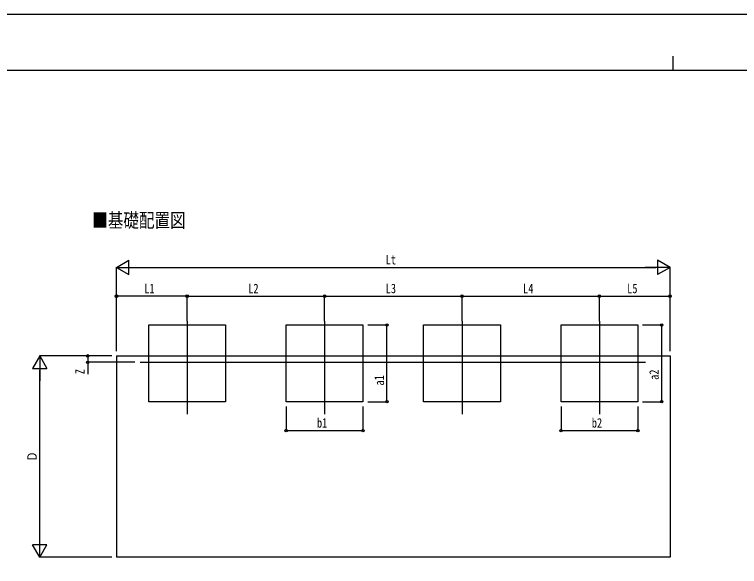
# Model space of a CAD drawing. Units: millimetres, scale not verified. Extents: x -12615 to 12615, y -8910 to 8910.
# Drawn here: x -6875 to 679, y 3159 to 8910 of the extents above; entities that cross this region are included whole.
import ezdxf
from ezdxf.enums import TextEntityAlignment as Align

# ---------------------------------------------------------------- set-up
doc = ezdxf.new("R2010")
doc.units = ezdxf.units.MM
doc.header["$LTSCALE"] = 40
for name, color, linetype in [('0-2_USER1', 3, 'Continuous'), ('0-3_YKK_12', 2, 'Continuous'), ('0-5_YKK_A1', 4, 'Continuous'), ('0-6_YKK_D', 6, 'Continuous'), ('0-7_YKK_ZWAK', 7, 'Continuous')]:
    doc.layers.add(name, color=color, linetype=linetype)
doc.styles.add('ＭＳ ゴシック', font='')
doc.styles.get('ＭＳ ゴシック').set_extended_font_data('MS Gothic')

msp = doc.modelspace()

# ---------------------------------------------------------------- linework, layer by layer
at = {"layer": '0-3_YKK_12'}
for p, q in [((-5076.16, 5715.9), (-5076.16, 4745.73)), ((-3644.16, 5715.9), (-3644.16, 4745.73)), ((-2212.16, 5715.9), (-2212.16, 4745.73)), ((-780.16, 5715.9), (-780.16, 4745.73)), ((-5564.12, 5286.62), (-299.02, 5286.62))]:
    msp.add_line(p, q, dxfattribs=at)
at = {"layer": '0-5_YKK_A1'}
for p, q in [((-5812.16, 5353.62), (-44.16, 5353.62)), ((-5812.16, 5353.62), (-5812.16, 3255.97)), ((-44.16, 5353.62), (-44.16, 3255.97)), ((-44.16, 3255.97), (-5812.16, 3255.97))]:
    msp.add_line(p, q, dxfattribs=at)
for points in [[(-4676.16, 4875.82), (-5476.16, 4875.82), (-5476.16, 5675.82), (-4676.16, 5675.82)], [(-3244.16, 4875.82), (-4044.16, 4875.82), (-4044.16, 5675.82), (-3244.16, 5675.82)], [(-1812.16, 4875.82), (-2612.16, 4875.82), (-2612.16, 5675.82), (-1812.16, 5675.82)], [(-380.16, 4875.82), (-1180.16, 4875.82), (-1180.16, 5675.82), (-380.16, 5675.82)]]:
    msp.add_lwpolyline(points, close=True, dxfattribs=at)
at = {"layer": '0-6_YKK_D'}
for p, q in [((-5812.16, 6275.82), (-5682.26, 6350.82)), ((-5682.26, 6200.82), (-5682.26, 6350.82)), ((-44.16, 6275.82), (-174.06, 6350.82)), ((-174.06, 6350.82), (-174.06, 6200.82)), ((-5812.16, 5403.62), (-5812.16, 6276.82)), ((-5812.16, 6275.82), (-5682.26, 6200.82)), ((-5812.16, 6275.82), (-5552.35, 6275.82)), ((-5662.16, 6275.82), (-194.16, 6275.82)), ((-44.16, 6275.82), (-303.97, 6275.82)), ((-44.16, 6275.82), (-174.06, 6200.82)), ((-44.16, 5403.62), (-44.16, 6276.82)), ((-5812.16, 5403.62), (-5812.16, 5976.82)), ((-5076.16, 5975.82), (-5812.16, 5975.82)), ((-5076.16, 5715.9), (-5076.16, 5976.82)), ((-5076.16, 5715.9), (-5076.16, 5976.82)), ((-5076.16, 5975.82), (-3644.16, 5975.82)), ((-3644.16, 5716.9), (-3644.16, 5976.82)), ((-3644.16, 5716.9), (-3644.16, 5976.82)), ((-3644.16, 5975.82), (-2212.16, 5975.82)), ((-2212.16, 5715.9), (-2212.16, 5976.82)), ((-2212.16, 5715.9), (-2212.16, 5976.82)), ((-2212.16, 5975.82), (-780.16, 5975.82)), ((-780.16, 5715.9), (-780.16, 5976.82)), ((-780.16, 5715.9), (-780.16, 5976.82)), ((-780.16, 5975.82), (-44.16, 5975.82)), ((-44.16, 5403.62), (-44.16, 5976.82)), ((-3194.16, 5675.82), (-2993.16, 5675.82)), ((-2994.16, 4875.82), (-2994.16, 5675.82)), ((-330.16, 5675.82), (-130.16, 5675.82)), ((-131.16, 4875.82), (-131.16, 5675.82)), ((-6612.16, 5353.62), (-6687.16, 5223.71)), ((-5862.16, 5353.62), (-6613.16, 5353.62)), ((-6612.16, 5353.62), (-6537.16, 5223.71)), ((-6612.16, 5353.62), (-6612.16, 5093.81)), ((-5862.16, 5353.62), (-6113.16, 5353.62)), ((-6687.16, 5223.71), (-6537.16, 5223.71)), ((-5621.6, 5286.62), (-6113.16, 5286.62)), ((-6612.16, 3405.97), (-6612.16, 5203.62)), ((-3194.16, 4875.82), (-2993.16, 4875.82)), ((-330.16, 4875.82), (-130.16, 4875.82)), ((-4044.16, 4825.82), (-4044.16, 4574.82)), ((-3244.16, 4826.8), (-3244.16, 4574.82)), ((-1180.16, 4825.82), (-1180.16, 4574.82)), ((-380.16, 4826.8), (-380.16, 4574.82)), ((-4044.16, 4575.82), (-3244.16, 4575.82)), ((-1180.16, 4575.82), (-380.16, 4575.82)), ((-6612.16, 3255.97), (-6612.16, 3515.78)), ((-6612.16, 3255.97), (-6687.16, 3385.88)), ((-6537.16, 3385.88), (-6687.16, 3385.88)), ((-6612.16, 3255.97), (-6537.16, 3385.88)), ((-5862.16, 3255.97), (-6613.16, 3255.97))]:
    msp.add_line(p, q, dxfattribs=at)
msp.add_lwpolyline([(-6112.16, 5353.62), (-6112.16, 5286.62), (-6112.16, 5161.62)], dxfattribs=at)
for centre in [(-5812.16, 5975.82), (-5076.16, 5975.82), (-5076.16, 5975.82), (-3644.16, 5975.82), (-3644.16, 5975.82), (-2212.16, 5975.82), (-2212.16, 5975.82), (-780.16, 5975.82), (-780.16, 5975.82), (-44.16, 5975.82), (-2994.16, 5675.82), (-131.16, 5675.82), (-6112.16, 5353.62), (-6112.16, 5286.62), (-2994.16, 4875.82), (-131.16, 4875.82), (-4044.16, 4575.82), (-3244.16, 4575.82), (-1180.16, 4575.82), (-380.16, 4575.82)]:
    msp.add_circle(centre, 12.75, dxfattribs=at)
at = {"layer": '0-7_YKK_ZWAK'}
for p, q in [((-14.94, 8475), (-14.94, 8325)), ((11685.06, 8325), (-11714.94, 8325))]:
    msp.add_line(p, q, dxfattribs=at)
msp.add_lwpolyline([(-12615, -8910), (12615, -8910), (12615, 8910), (-12615, 8910)], close=True, dxfattribs=at)

# ---------------------------------------------------------------- texts
at = {"layer": '0-2_USER1', "style": 'ＭＳ ゴシック', "width": 0.8}
msp.add_text('■基礎配置図', height=148.5, dxfattribs=at).set_placement((-6064.59, 6647.35), align=Align.BOTTOM_LEFT)
at = {"layer": '0-6_YKK_D', "style": 'ＭＳ ゴシック', "width": 0.8}
for s, p in [('Lt', (-3007.36, 6276.82)), ('L1', (-5523.36, 5976.82)), ('L2', (-4439.36, 5976.82)), ('L3', (-3007.36, 5976.82)), ('L4', (-1575.36, 5976.82)), ('L5', (-491.36, 5976.82)), ('b1', (-3723.36, 4576.82)), ('b2', (-859.36, 4576.82))]:
    msp.add_text(s, height=98.97, dxfattribs=at).set_placement(p, align=Align.BOTTOM_LEFT)
for s, p in [('Z', (-6113.16, 5162.62)), ('a1', (-2995.16, 5044.51)), ('a2', (-132.16, 5103.5)), ('Ｄ', (-6613.16, 4250.79))]:
    msp.add_text(s, height=98.97, rotation=90, dxfattribs=at).set_placement(p, align=Align.BOTTOM_LEFT)

doc.saveas('drawing.dxf')
